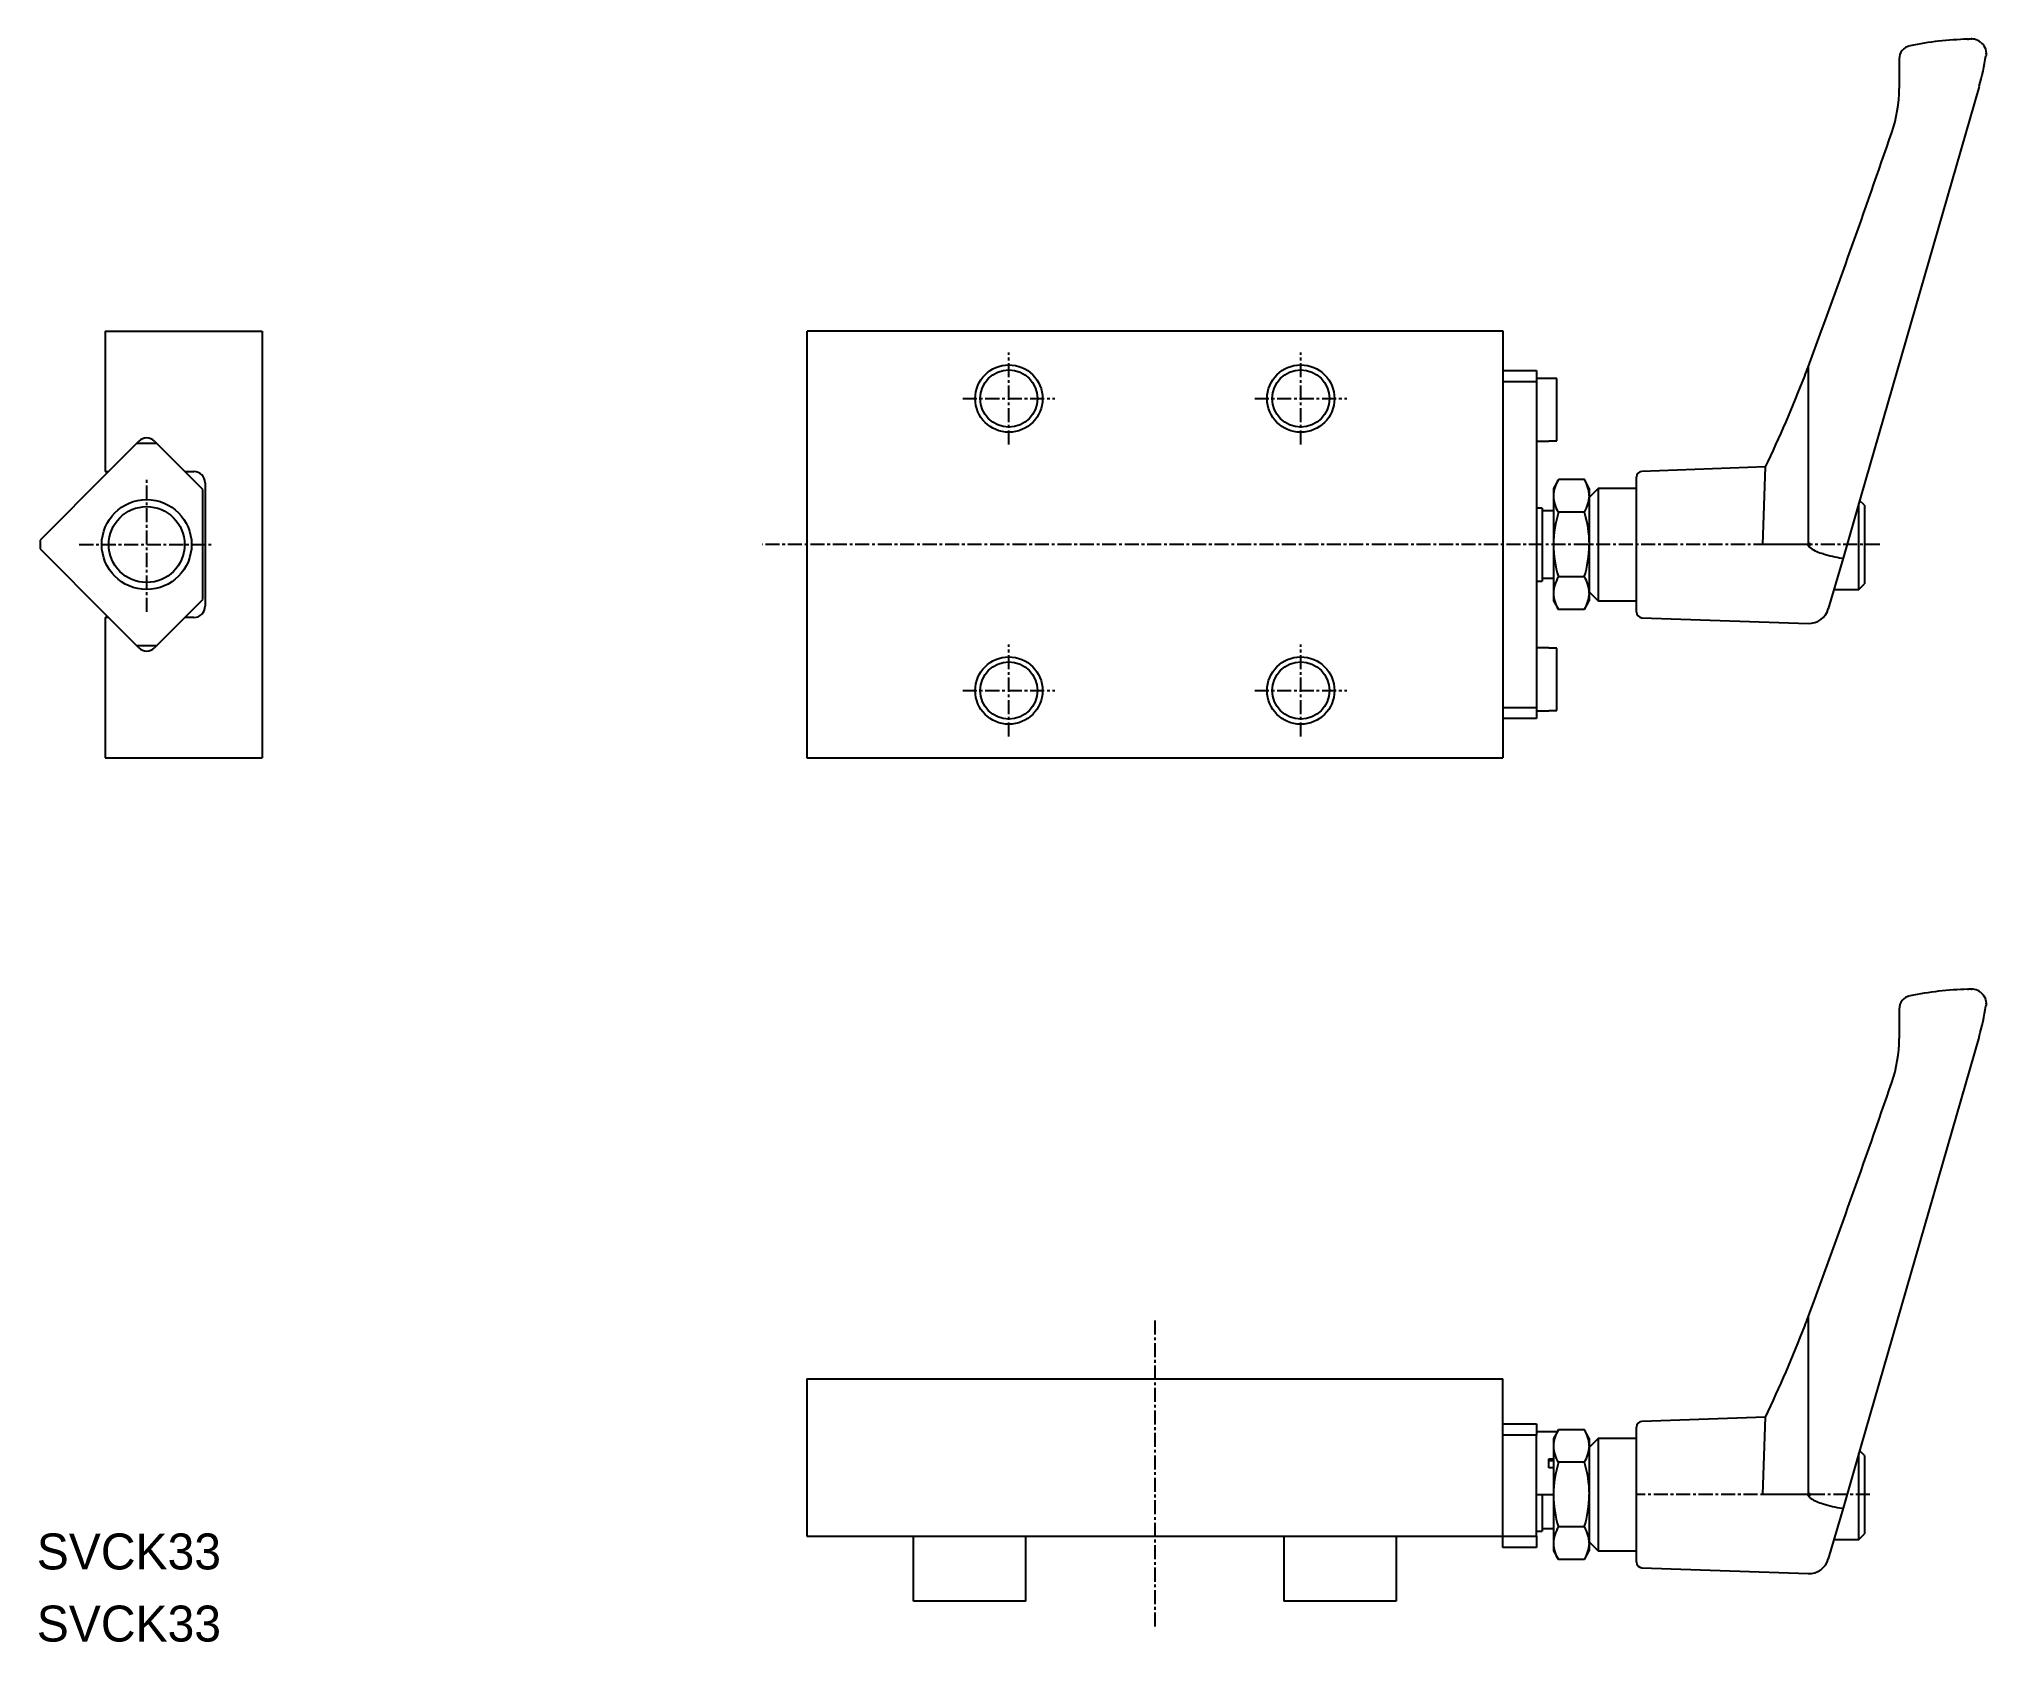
# Model space of a CAD drawing. Extents: x 10 to 184, y 10 to 153.
import ezdxf

# ---------------------------------------------------------------- set-up
doc = ezdxf.new("R2010")
doc.units = 0
doc.linetypes.add('CENTER', pattern=[2, 1.25, -0.25, 0.25, -0.25])
doc.layers.get('0').update_dxf_attribs({"linetype": 'CONTINUOUS'})
doc.layers.add('CENTER', color=1, linetype='CENTER')

msp = doc.modelspace()

# ---------------------------------------------------------------- linework, layer by layer
at = {"color": 7, "linetype": 'CONTINUOUS'}
for p, q in [((181.98, 152.68), (182.08, 152.68)), ((175.89, 150.92), (175.89, 148.29)), ((183.15, 152.41), (183.26, 152.31)), ((183.26, 152.31), (183.36, 152.2)), ((183.36, 152.2), (183.44, 152.09)), ((183.44, 152.09), (183.51, 151.95)), ((183.51, 151.95), (183.57, 151.78)), ((183.57, 151.78), (183.61, 151.61)), ((183.61, 151.61), (183.63, 151.45)), ((183.63, 151.29), (183.62, 151.21)), ((183.63, 151.45), (183.63, 151.29)), ((183.02, 148.48), (172.45, 111.88)), ((16.09, 126.68), (16.09, 114.18)), ((16.09, 126.68), (30.09, 126.68)), ((30.09, 126.68), (30.09, 88.68)), ((78.59, 126.68), (78.59, 88.68)), ((140.61, 126.68), (78.61, 126.68)), ((140.59, 126.68), (140.59, 88.68)), ((140.59, 123.18), (143.59, 123.18)), ((143.59, 123.18), (143.59, 122.18)), ((167.78, 123.47), (167.78, 107.69)), ((143.59, 122.18), (140.59, 122.18)), ((144.69, 122.48), (143.59, 122.48)), ((143.59, 122.18), (143.59, 93.18)), ((144.69, 122.46), (144.69, 122.48)), ((145.39, 122.46), (144.69, 122.46)), ((145.39, 116.91), (145.39, 122.46)), ((16.39, 114.18), (19.08, 116.88)), ((20.69, 116.68), (18.89, 116.68)), ((20.5, 116.88), (23.19, 114.18)), ((143.59, 116.88), (144.69, 116.88)), ((144.69, 116.91), (145.39, 116.91)), ((144.69, 116.88), (144.69, 116.91)), ((163.99, 114.59), (152.97, 114.2)), ((163.75, 107.69), (163.99, 114.59)), ((16.39, 114.18), (10.29, 108.08)), ((16.09, 114.18), (16.39, 114.18)), ((24.79, 112.58), (23.19, 114.18)), ((23.19, 114.18), (23.99, 114.18)), ((24.99, 113.18), (24.99, 102.18)), ((145.54, 113.46), (145.09, 112.68)), ((145.54, 113.46), (145.09, 112.68)), ((147.85, 113.46), (145.54, 113.46)), ((147.85, 113.46), (145.54, 113.46)), ((148.29, 112.68), (147.85, 113.46)), ((148.29, 112.68), (147.85, 113.46)), ((152.49, 101.67), (152.49, 113.7)), ((24.79, 102.79), (24.79, 112.58)), ((145.09, 112.68), (145.09, 112.02)), ((145.09, 112.68), (145.09, 112.02)), ((145.09, 112.02), (145.09, 107.68)), ((145.09, 112.02), (145.09, 107.68)), ((149.09, 112.68), (148.29, 111.88)), ((148.29, 112.68), (148.29, 112.02)), ((148.29, 112.02), (148.29, 107.68)), ((149.09, 112.68), (149.09, 102.68)), ((152.49, 112.68), (149.09, 112.68)), ((172.45, 111.88), (170.89, 106.48)), ((172.29, 103.68), (172.29, 111.34)), ((172.79, 111.18), (172.37, 111.61)), ((172.79, 111.18), (172.79, 104.18)), ((144.09, 110.93), (143.59, 110.93)), ((144.09, 110.93), (143.59, 110.93)), ((144.09, 110.93), (144.09, 107.68)), ((144.09, 110.93), (144.09, 107.68)), ((145.09, 110.68), (144.09, 110.68)), ((145.09, 110.68), (144.09, 110.68)), ((147.85, 110.57), (145.54, 110.57)), ((147.85, 110.57), (145.54, 110.57)), ((10.29, 108.08), (10.29, 107.29)), ((144.09, 107.68), (144.09, 104.43)), ((144.09, 107.68), (144.09, 104.43)), ((145.09, 107.68), (145.09, 103.35)), ((145.09, 107.68), (145.09, 103.35)), ((148.29, 107.68), (148.29, 103.35)), ((167.78, 107.69), (163.75, 107.69)), ((167.79, 107.74), (167.78, 107.69)), ((167.78, 107.69), (167.78, 107.69)), ((167.79, 107.75), (167.79, 107.76)), ((167.79, 107.76), (167.8, 107.76)), ((167.79, 107.74), (167.79, 107.75)), ((167.79, 107.74), (167.79, 107.74)), ((167.79, 107.62), (167.79, 107.63)), ((167.79, 107.63), (167.83, 107.53)), ((167.8, 107.61), (167.79, 107.62)), ((167.79, 107.62), (167.79, 107.62)), ((167.8, 107.78), (167.81, 107.79)), ((167.8, 107.77), (167.8, 107.78)), ((167.8, 107.76), (167.8, 107.77)), ((167.8, 107.77), (167.8, 107.77)), ((167.8, 107.6), (167.8, 107.61)), ((167.8, 107.59), (167.8, 107.6)), ((167.81, 107.58), (167.8, 107.59)), ((167.8, 107.59), (167.8, 107.59)), ((167.81, 107.79), (167.81, 107.8)), ((167.81, 107.8), (167.82, 107.8)), ((167.81, 107.79), (167.81, 107.79)), ((167.81, 107.57), (167.81, 107.58)), ((167.81, 107.58), (167.81, 107.58)), ((167.82, 107.57), (167.81, 107.57)), ((167.82, 107.8), (167.82, 107.81)), ((167.82, 107.81), (167.83, 107.81)), ((167.82, 107.8), (167.82, 107.8)), ((167.82, 107.8), (167.82, 107.8)), ((167.82, 107.56), (167.82, 107.57)), ((167.82, 107.57), (167.82, 107.57)), ((167.82, 107.57), (167.82, 107.57)), ((167.83, 107.56), (167.82, 107.56)), ((167.82, 107.56), (167.82, 107.56)), ((167.83, 107.81), (167.83, 107.82)), ((167.83, 107.82), (167.84, 107.82)), ((167.83, 107.81), (167.83, 107.81)), ((167.83, 107.81), (167.83, 107.81)), ((167.83, 107.81), (167.83, 107.81)), ((167.83, 107.81), (167.83, 107.81)), ((167.84, 107.55), (167.83, 107.56)), ((167.83, 107.56), (167.83, 107.56)), ((167.83, 107.56), (167.83, 107.56)), ((167.83, 107.56), (167.83, 107.56)), ((167.83, 107.53), (167.91, 107.44)), ((167.84, 107.82), (167.84, 107.82)), ((167.84, 107.82), (167.84, 107.82)), ((167.84, 107.82), (167.84, 107.82)), ((167.84, 107.82), (167.84, 107.82)), ((167.84, 107.82), (167.85, 107.82)), ((167.85, 107.55), (167.84, 107.55)), ((167.84, 107.55), (167.84, 107.55)), ((167.84, 107.55), (167.84, 107.55)), ((167.84, 107.55), (167.84, 107.55)), ((167.84, 107.55), (167.84, 107.55)), ((167.84, 107.55), (167.84, 107.55)), ((167.85, 107.82), (167.85, 107.82)), ((167.85, 107.82), (167.85, 107.82)), ((167.85, 107.82), (167.85, 107.82)), ((167.85, 107.82), (167.85, 107.82)), ((167.85, 107.82), (167.85, 107.82)), ((167.85, 107.82), (167.86, 107.82)), ((167.86, 107.55), (167.85, 107.55)), ((167.85, 107.55), (167.85, 107.55)), ((167.85, 107.55), (167.85, 107.55)), ((167.85, 107.55), (167.85, 107.55)), ((167.85, 107.55), (167.85, 107.55)), ((167.85, 107.55), (167.85, 107.55)), ((167.86, 107.82), (167.86, 107.82)), ((167.86, 107.82), (167.86, 107.82)), ((167.86, 107.82), (167.86, 107.82)), ((167.86, 107.82), (167.86, 107.82)), ((167.86, 107.82), (167.86, 107.82)), ((167.86, 107.82), (167.87, 107.82)), ((167.87, 107.55), (167.86, 107.55)), ((167.86, 107.55), (167.86, 107.55)), ((167.86, 107.55), (167.86, 107.55)), ((167.86, 107.55), (167.86, 107.55)), ((167.86, 107.55), (167.86, 107.55)), ((167.86, 107.55), (167.86, 107.55)), ((167.87, 107.82), (167.87, 107.82)), ((167.87, 107.82), (167.87, 107.81)), ((167.87, 107.81), (167.87, 107.81)), ((167.87, 107.81), (167.87, 107.81)), ((167.87, 107.81), (167.88, 107.81)), ((167.88, 107.56), (167.87, 107.56)), ((167.87, 107.56), (167.87, 107.56)), ((167.87, 107.56), (167.87, 107.56)), ((167.87, 107.56), (167.87, 107.55)), ((167.87, 107.55), (167.87, 107.55)), ((167.88, 107.81), (167.88, 107.8)), ((167.88, 107.81), (167.88, 107.81)), ((167.88, 107.81), (167.88, 107.81)), ((167.88, 107.8), (167.89, 107.8)), ((167.89, 107.57), (167.88, 107.56)), ((167.88, 107.56), (167.88, 107.56)), ((167.88, 107.56), (167.88, 107.56)), ((167.88, 107.56), (167.88, 107.56)), ((167.89, 107.8), (167.89, 107.8)), ((167.89, 107.8), (167.89, 107.8)), ((167.89, 107.8), (167.89, 107.79)), ((167.89, 107.79), (167.9, 107.78)), ((167.9, 107.58), (167.89, 107.58)), ((167.89, 107.58), (167.89, 107.57)), ((167.89, 107.57), (167.89, 107.57)), ((167.89, 107.57), (167.89, 107.57)), ((167.9, 107.78), (167.9, 107.78)), ((167.9, 107.78), (167.9, 107.77)), ((167.9, 107.77), (167.91, 107.77)), ((167.91, 107.6), (167.9, 107.59)), ((167.9, 107.59), (167.9, 107.59)), ((167.9, 107.59), (167.9, 107.58)), ((167.91, 107.77), (167.91, 107.76)), ((167.91, 107.76), (167.91, 107.75)), ((167.91, 107.75), (167.91, 107.74)), ((167.91, 107.74), (167.92, 107.73)), ((167.92, 107.63), (167.91, 107.62)), ((167.91, 107.62), (167.91, 107.61)), ((167.91, 107.61), (167.91, 107.61)), ((167.91, 107.61), (167.91, 107.6)), ((167.92, 107.73), (167.92, 107.72)), ((167.92, 107.72), (167.92, 107.71)), ((167.92, 107.71), (167.92, 107.7)), ((167.92, 107.7), (167.92, 107.69)), ((167.92, 107.69), (167.92, 107.68)), ((167.92, 107.68), (167.92, 107.67)), ((167.92, 107.67), (167.92, 107.66)), ((167.92, 107.66), (167.92, 107.64)), ((167.92, 107.64), (167.92, 107.63)), ((10.29, 107.29), (16.39, 101.18)), ((167.91, 107.44), (168.01, 107.35)), ((169.13, 106.87), (169.13, 106.87)), ((170.89, 106.48), (169.58, 101.95)), ((170.79, 106.47), (170.89, 106.48)), ((143.59, 104.43), (144.09, 104.43)), ((143.59, 104.43), (144.09, 104.43)), ((144.09, 104.68), (145.09, 104.68)), ((144.09, 104.68), (145.09, 104.68)), ((147.85, 104.8), (145.54, 104.8)), ((147.85, 104.8), (145.54, 104.8)), ((172.29, 103.68), (172.79, 104.18)), ((23.19, 101.18), (24.79, 102.79)), ((145.09, 103.35), (145.09, 102.68)), ((145.09, 103.35), (145.09, 102.68)), ((145.09, 102.68), (145.54, 101.91)), ((145.09, 102.68), (145.54, 101.91)), ((147.85, 101.91), (148.29, 102.68)), ((147.85, 101.91), (148.29, 102.68)), ((148.29, 103.48), (149.09, 102.68)), ((148.29, 103.35), (148.29, 102.68)), ((149.09, 102.68), (152.49, 102.68)), ((170.08, 103.68), (172.29, 103.68)), ((16.09, 101.18), (16.09, 88.68)), ((16.39, 101.18), (16.09, 101.18)), ((19.08, 98.49), (16.39, 101.18)), ((23.19, 101.18), (20.5, 98.49)), ((23.99, 101.18), (23.19, 101.18)), ((147.85, 101.91), (145.54, 101.91)), ((147.85, 101.91), (145.54, 101.91)), ((152.97, 101.17), (167.79, 100.65)), ((18.89, 98.68), (20.69, 98.68)), ((144.69, 98.48), (143.59, 98.48)), ((144.69, 98.46), (144.69, 98.48)), ((145.39, 98.46), (144.69, 98.46)), ((145.39, 92.91), (145.39, 98.46)), ((140.59, 93.18), (143.59, 93.18)), ((143.59, 92.18), (140.59, 92.18)), ((143.59, 93.18), (143.59, 92.18)), ((143.59, 92.88), (144.69, 92.88)), ((144.69, 92.91), (145.39, 92.91)), ((144.69, 92.88), (144.69, 92.91)), ((16.09, 88.68), (30.09, 88.68)), ((78.59, 88.68), (140.59, 88.68)), ((181.98, 68.08), (182.08, 68.08)), ((183.15, 67.81), (183.26, 67.71)), ((183.26, 67.71), (183.36, 67.6)), ((175.89, 66.32), (175.89, 63.69)), ((183.36, 67.6), (183.44, 67.49)), ((183.44, 67.49), (183.51, 67.35)), ((183.51, 67.35), (183.57, 67.18)), ((183.57, 67.18), (183.61, 67.01)), ((183.61, 67.01), (183.63, 66.85)), ((183.63, 66.69), (183.62, 66.61)), ((183.63, 66.85), (183.63, 66.69)), ((183.02, 63.88), (172.45, 27.28)), ((167.78, 38.87), (167.78, 23.09)), ((78.59, 33.38), (140.59, 33.38)), ((78.59, 33.38), (78.59, 19.38)), ((140.59, 19.38), (140.59, 33.38)), ((163.99, 29.99), (152.97, 29.6)), ((163.75, 23.09), (163.99, 29.99)), ((140.59, 29.38), (143.59, 29.38)), ((143.59, 28.38), (140.59, 28.38)), ((143.59, 29.38), (143.59, 28.38)), ((145.39, 28.68), (143.59, 28.68)), ((143.59, 19.38), (143.59, 28.38)), ((145.54, 28.86), (145.09, 28.08)), ((145.09, 28.08), (145.09, 27.42)), ((147.85, 28.86), (145.54, 28.86)), ((148.29, 28.08), (147.85, 28.86)), ((148.29, 28.08), (148.29, 27.42)), ((149.09, 28.08), (148.29, 27.28)), ((152.49, 28.08), (149.09, 28.08)), ((149.09, 28.08), (149.09, 18.08)), ((152.49, 17.07), (152.49, 29.1)), ((144.69, 25.48), (144.69, 26.28)), ((144.69, 26.28), (145.09, 26.28)), ((145.09, 26.08), (144.69, 26.08)), ((145.09, 27.42), (145.09, 23.08)), ((145.09, 26.28), (145.09, 25.58)), ((148.29, 27.42), (148.29, 23.08)), ((172.45, 27.28), (170.89, 21.88)), ((172.29, 19.08), (172.29, 26.74)), ((172.79, 26.58), (172.37, 27.01)), ((172.79, 26.58), (172.79, 19.58)), ((145.09, 25.48), (144.69, 25.48)), ((145.1, 25.91), (145.09, 25.58)), ((145.09, 25.58), (145.09, 25.48)), ((145.09, 25.58), (145.09, 25.48)), ((147.85, 25.97), (145.54, 25.97)), ((143.59, 23.08), (145.09, 23.09)), ((144.09, 23.08), (144.09, 19.83)), ((145.09, 23.08), (145.09, 20.58)), ((145.09, 23.08), (145.09, 18.75)), ((148.29, 23.08), (148.29, 18.75)), ((167.78, 23.09), (163.75, 23.09)), ((167.79, 23.14), (167.78, 23.09)), ((167.78, 23.09), (167.78, 23.09)), ((167.79, 23.16), (167.8, 23.16)), ((167.79, 23.15), (167.79, 23.16)), ((167.79, 23.14), (167.79, 23.15)), ((167.79, 23.14), (167.79, 23.14)), ((167.79, 23.03), (167.83, 22.93)), ((167.79, 23.02), (167.79, 23.03)), ((167.79, 23.02), (167.79, 23.02)), ((167.8, 23.01), (167.79, 23.02)), ((167.8, 23.18), (167.81, 23.19)), ((167.8, 23.17), (167.8, 23.18)), ((167.8, 23.17), (167.8, 23.17)), ((167.8, 23.16), (167.8, 23.17)), ((167.8, 23), (167.8, 23.01)), ((167.8, 22.99), (167.8, 23)), ((167.8, 22.99), (167.8, 22.99)), ((167.81, 22.98), (167.8, 22.99)), ((167.81, 23.2), (167.82, 23.2)), ((167.81, 23.19), (167.81, 23.2)), ((167.81, 23.19), (167.81, 23.19)), ((167.81, 22.98), (167.81, 22.98)), ((167.81, 22.97), (167.81, 22.98)), ((167.82, 22.97), (167.81, 22.97)), ((167.82, 23.21), (167.83, 23.21)), ((167.82, 23.2), (167.82, 23.21)), ((167.82, 23.2), (167.82, 23.2)), ((167.82, 23.2), (167.82, 23.2)), ((167.82, 22.97), (167.82, 22.97)), ((167.82, 22.97), (167.82, 22.97)), ((167.82, 22.96), (167.82, 22.97)), ((167.82, 22.96), (167.82, 22.96)), ((167.83, 22.96), (167.82, 22.96)), ((167.83, 23.22), (167.84, 23.22)), ((167.83, 23.21), (167.83, 23.22)), ((167.83, 23.21), (167.83, 23.21)), ((167.83, 23.21), (167.83, 23.21)), ((167.83, 23.21), (167.83, 23.21)), ((167.83, 23.21), (167.83, 23.21)), ((167.83, 22.96), (167.83, 22.96)), ((167.83, 22.96), (167.83, 22.96)), ((167.83, 22.96), (167.83, 22.96)), ((167.84, 22.95), (167.83, 22.96)), ((167.83, 22.93), (167.91, 22.84)), ((167.84, 23.22), (167.85, 23.22)), ((167.84, 23.22), (167.84, 23.22)), ((167.84, 23.22), (167.84, 23.22)), ((167.84, 23.22), (167.84, 23.22)), ((167.84, 23.22), (167.84, 23.22)), ((167.84, 22.95), (167.84, 22.95)), ((167.84, 22.95), (167.84, 22.95)), ((167.84, 22.95), (167.84, 22.95)), ((167.84, 22.95), (167.84, 22.95)), ((167.84, 22.95), (167.84, 22.95)), ((167.85, 22.95), (167.84, 22.95)), ((167.85, 23.22), (167.86, 23.22)), ((167.85, 23.22), (167.85, 23.22)), ((167.85, 23.22), (167.85, 23.22)), ((167.85, 23.22), (167.85, 23.22)), ((167.85, 23.22), (167.85, 23.22)), ((167.85, 23.22), (167.85, 23.22)), ((167.85, 22.95), (167.85, 22.95)), ((167.85, 22.95), (167.85, 22.95)), ((167.85, 22.95), (167.85, 22.95)), ((167.85, 22.95), (167.85, 22.95)), ((167.85, 22.95), (167.85, 22.95)), ((167.86, 22.95), (167.85, 22.95)), ((167.86, 23.22), (167.87, 23.22)), ((167.86, 23.22), (167.86, 23.22)), ((167.86, 23.22), (167.86, 23.22)), ((167.86, 23.22), (167.86, 23.22)), ((167.86, 23.22), (167.86, 23.22)), ((167.86, 23.22), (167.86, 23.22)), ((167.86, 22.95), (167.86, 22.95)), ((167.86, 22.95), (167.86, 22.95)), ((167.86, 22.95), (167.86, 22.95)), ((167.86, 22.95), (167.86, 22.95)), ((167.86, 22.95), (167.86, 22.95)), ((167.87, 22.95), (167.86, 22.95)), ((167.87, 23.22), (167.87, 23.21)), ((167.87, 23.22), (167.87, 23.22)), ((167.87, 23.21), (167.88, 23.21)), ((167.87, 23.21), (167.87, 23.21)), ((167.87, 23.21), (167.87, 23.21)), ((167.87, 22.96), (167.87, 22.95)), ((167.87, 22.96), (167.87, 22.96)), ((167.87, 22.96), (167.87, 22.96)), ((167.88, 22.96), (167.87, 22.96)), ((167.87, 22.95), (167.87, 22.95)), ((167.88, 23.21), (167.88, 23.21)), ((167.88, 23.21), (167.88, 23.21)), ((167.88, 23.21), (167.88, 23.2)), ((167.88, 23.2), (167.89, 23.2)), ((167.89, 22.97), (167.88, 22.96)), ((167.88, 22.96), (167.88, 22.96)), ((167.88, 22.96), (167.88, 22.96)), ((167.88, 22.96), (167.88, 22.96)), ((167.89, 23.2), (167.89, 23.19)), ((167.89, 23.2), (167.89, 23.2)), ((167.89, 23.2), (167.89, 23.2)), ((167.89, 23.19), (167.9, 23.18)), ((167.89, 22.98), (167.89, 22.97)), ((167.9, 22.98), (167.89, 22.98)), ((167.89, 22.97), (167.89, 22.97)), ((167.89, 22.97), (167.89, 22.97)), ((167.9, 23.18), (167.9, 23.17)), ((167.9, 23.18), (167.9, 23.18)), ((167.9, 23.17), (167.91, 23.17)), ((167.91, 23), (167.9, 22.99)), ((167.9, 22.99), (167.9, 22.98)), ((167.9, 22.99), (167.9, 22.99)), ((167.91, 23.17), (167.91, 23.16)), ((167.91, 23.16), (167.91, 23.15)), ((167.91, 23.15), (167.91, 23.14)), ((167.91, 23.14), (167.92, 23.13)), ((167.92, 23.03), (167.91, 23.02)), ((167.91, 23.02), (167.91, 23.01)), ((167.91, 23.01), (167.91, 23)), ((167.91, 23.01), (167.91, 23.01)), ((167.91, 22.84), (168.01, 22.75)), ((167.92, 23.13), (167.92, 23.12)), ((167.92, 23.12), (167.92, 23.11)), ((167.92, 23.11), (167.92, 23.1)), ((167.92, 23.1), (167.92, 23.09)), ((167.92, 23.09), (167.92, 23.08)), ((167.92, 23.08), (167.92, 23.07)), ((167.92, 23.07), (167.92, 23.06)), ((167.92, 23.06), (167.92, 23.04)), ((167.92, 23.04), (167.92, 23.03)), ((169.13, 22.27), (169.13, 22.27)), ((170.89, 21.88), (169.58, 17.35)), ((170.79, 21.87), (170.89, 21.88)), ((78.59, 19.38), (140.59, 19.38)), ((88.09, 13.58), (88.09, 19.38)), ((98.09, 13.58), (98.09, 19.38)), ((121.09, 19.38), (121.09, 13.58)), ((131.09, 19.38), (131.09, 13.58)), ((140.59, 19.38), (143.59, 19.38)), ((140.59, 18.38), (140.59, 19.38)), ((143.59, 19.83), (144.09, 19.83)), ((143.59, 19.38), (143.59, 18.38)), ((144.09, 20.08), (145.09, 20.08)), ((145.09, 20.58), (145.09, 18.08)), ((147.85, 20.2), (145.54, 20.2)), ((170.08, 19.08), (172.29, 19.08)), ((172.29, 19.08), (172.79, 19.58)), ((143.59, 18.38), (140.59, 18.38)), ((145.09, 18.75), (145.09, 18.08)), ((145.09, 18.08), (145.54, 17.31)), ((147.85, 17.31), (148.29, 18.08)), ((148.29, 18.88), (149.09, 18.08)), ((148.29, 18.75), (148.29, 18.08)), ((149.09, 18.08), (152.49, 18.08)), ((147.85, 17.31), (145.54, 17.31)), ((152.97, 16.57), (167.79, 16.05)), ((98.09, 13.58), (88.09, 13.58)), ((131.09, 13.58), (121.09, 13.58))]:
    msp.add_line(p, q, dxfattribs=at)
at = {"color": 7}
for q in [(132.49, 33.38), (123.49, 33.38)]:
    msp.add_line((110.64, 33.38), q, dxfattribs=at)
at = {"color": 3, "linetype": 'CONTINUOUS'}
for centre, radius in [((96.59, 120.68), 3), ((122.59, 120.68), 3), ((19.79, 107.68), 3.38), ((96.59, 94.68), 3), ((122.59, 94.68), 3)]:
    msp.add_circle(centre, radius, dxfattribs=at)
at = {"color": 7, "linetype": 'CONTINUOUS'}
for centre, radius in [((96.59, 120.68), 2.55), ((122.59, 120.68), 2.55), ((19.79, 107.68), 4), ((96.59, 94.68), 2.55), ((122.59, 94.68), 2.55)]:
    msp.add_circle(centre, radius, dxfattribs=at)
for centre, radius, start, end in [((182.78, 122.69), 30, 91.516, 101.3863), ((182.33, 151.4), 1.3, 78.0495, 101.0598), ((182.33, 151.4), 1.3, 50.9091, 78.0321), ((177.09, 150.92), 1.2, 101.3863, 180), ((161.87, 154.54), 22, 344.0262, 351.2839), ((163.89, 148.29), 12, 341.01, 0), ((-770.34, 469.78), 1000, 339.73827, 341.01004), ((-770.34, 469.78), 1000, 339.69006, 339.73827), ((55.66, 166.21), 120, 334.5202, 338.7335), ((19.79, 116.17), 1, 45, 135), ((23.99, 113.18), 1, 0, 90), ((147.98, 111.91), 2.89, 147.6436, 177.9722), ((147.98, 111.91), 2.89, 147.6436, 177.9722), ((145.48, 111.94), 2.81, 1.6143, 32.7699), ((145.48, 111.94), 2.81, 1.6143, 32.7699), ((152.99, 113.7), 0.5, 92, 180), ((147.9, 112.09), 2.81, 181.6143, 212.7699), ((147.9, 112.09), 2.81, 181.6143, 212.7699), ((145.41, 112.12), 2.89, 327.6436, 357.9722), ((145.41, 112.12), 2.89, 327.6436, 357.9722), ((155.33, 107.58), 10.23, 163.0011, 179.411), ((155.33, 107.58), 10.23, 163.0011, 179.411), ((138.24, 107.61), 10.06, 0.443, 17.1449), ((138.24, 107.61), 10.06, 0.443, 17.1449), ((155.19, 107.77), 10.1, 180.4759, 197.112), ((155.19, 107.77), 10.1, 180.4759, 197.112), ((137.96, 107.8), 10.33, 343.0772, 359.3349), ((137.96, 107.8), 10.33, 343.0772, 359.3349), ((170.09, 110.66), 3.91, 237.8596, 255.713), ((173.06, 119.59), 13.32, 252.8113, 260.177), ((147.98, 103.25), 2.89, 147.6436, 177.9722), ((147.98, 103.25), 2.89, 147.6436, 177.9722), ((145.48, 103.28), 2.81, 1.6143, 32.7699), ((145.48, 103.28), 2.81, 1.6143, 32.7699), ((147.9, 103.43), 2.81, 181.6143, 212.7699), ((147.9, 103.43), 2.81, 181.6143, 212.7699), ((145.41, 103.46), 2.89, 327.6436, 357.9722), ((145.41, 103.46), 2.89, 327.6436, 357.9722), ((23.99, 102.18), 1, 270, 0), ((152.99, 101.67), 0.5, 180, 268), ((167.85, 102.45), 1.8, 268, 343.891), ((19.79, 99.2), 1, 225, 315), ((182.78, 38.09), 30, 91.516, 101.3863), ((182.33, 66.8), 1.3, 78.0495, 101.0598), ((182.33, 66.8), 1.3, 50.9091, 78.0321), ((177.09, 66.32), 1.2, 101.3863, 180), ((161.87, 69.94), 22, 344.0262, 351.2839), ((163.89, 63.69), 12, 341.01, 0), ((-770.34, 385.18), 1000, 339.73827, 341.01004), ((-770.34, 385.18), 1000, 339.69006, 339.73827), ((55.66, 81.61), 120, 334.5202, 338.7335), ((152.99, 29.1), 0.5, 92, 180), ((147.98, 27.31), 2.89, 147.6436, 177.9722), ((145.48, 27.34), 2.81, 1.6143, 32.7699), ((147.9, 27.49), 2.81, 181.6143, 212.7699), ((145.41, 27.52), 2.89, 327.6436, 357.9722), ((155.33, 22.98), 10.23, 163.0011, 179.411), ((138.24, 23.01), 10.06, 0.443, 17.1449), ((155.19, 23.17), 10.1, 180.4759, 197.112), ((137.96, 23.2), 10.33, 343.0772, 359.3349), ((170.09, 26.06), 3.91, 237.8596, 255.713), ((173.06, 34.99), 13.32, 252.8113, 260.177), ((147.98, 18.65), 2.89, 147.6436, 177.9722), ((145.48, 18.68), 2.81, 1.6143, 32.7699), ((147.9, 18.83), 2.81, 181.6143, 212.7699), ((145.41, 18.86), 2.89, 327.6436, 357.9722), ((167.85, 17.85), 1.8, 268, 343.891), ((152.99, 17.07), 0.5, 180, 268)]:
    msp.add_arc(centre, radius, start, end, dxfattribs=at)
at = {"color": 7}
for p in [(182.33, 152.7), (183.63, 151.4), (182.33, 68.1), (183.63, 66.8)]:
    msp.add_point(p, dxfattribs=at)
at = {"layer": 'CENTER', "color": 1, "linetype": 'CENTER'}
for p, q in [((96.59, 116.58), (96.59, 124.78)), ((122.59, 116.58), (122.59, 124.78)), ((92.49, 120.68), (100.69, 120.68)), ((118.49, 120.68), (126.69, 120.68)), ((19.79, 101.68), (19.79, 113.68)), ((13.79, 107.68), (25.79, 107.68)), ((174.16, 107.68), (74.65, 107.68)), ((96.59, 90.58), (96.59, 98.78)), ((122.59, 90.58), (122.59, 98.78)), ((92.49, 94.68), (100.69, 94.68)), ((118.49, 94.68), (126.69, 94.68)), ((109.59, 38.58), (109.59, 11.06)), ((173.28, 23.08), (152.49, 23.08))]:
    msp.add_line(p, q, dxfattribs=at)

# ---------------------------------------------------------------- texts
at = {"color": 7, "linetype": 'CONTINUOUS'}
for p in [(10, 16.42), (10, 10)]:
    msp.add_text('SVCK33', height=3.2, dxfattribs=at).set_placement(p)

doc.saveas('drawing.dxf')
